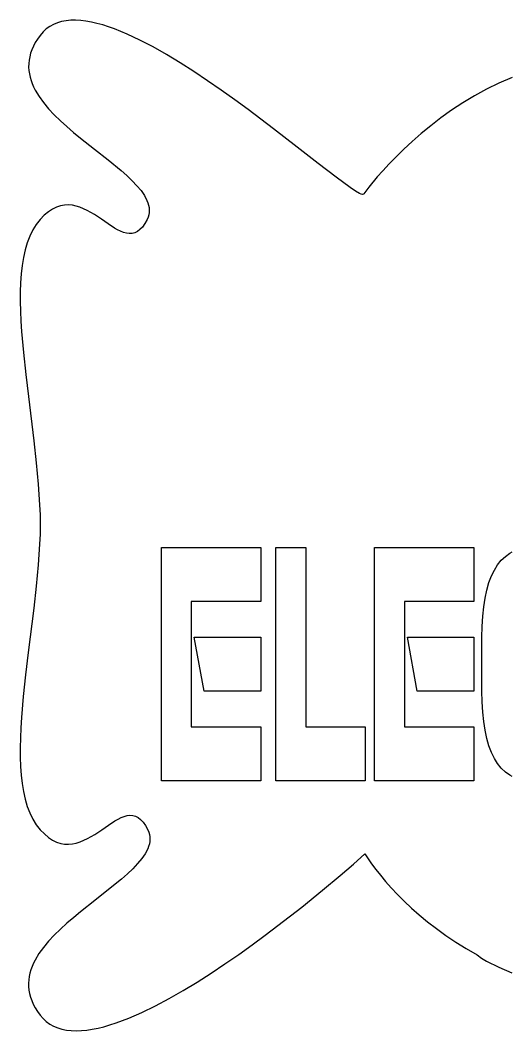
# Model space of a CAD drawing. Extents: x -15 to 1051, y 18 to 778.
# Drawn here: x -15 to 353, y 18 to 778 of the extents above; entities that cross this region are included whole.
import ezdxf

# ---------------------------------------------------------------- set-up
doc = ezdxf.new("R2010")
doc.units = 0

msp = doc.modelspace()

# ---------------------------------------------------------------- linework, layer by layer
at = {"layer": 'Sign'}
for p, q in [((12.935995, 775.729576), (9.949277, 774.497433)), ((16.101356, 776.651824), (12.935995, 775.729576)), ((19.4377, 777.274321), (16.101356, 776.651824)), ((22.937366, 777.607213), (19.4377, 777.274321)), ((26.592693, 777.660644), (22.937366, 777.607213)), ((30.39602, 777.44476), (26.592693, 777.660644)), ((34.339687, 776.969705), (30.39602, 777.44476)), ((38.416031, 776.245625), (34.339687, 776.969705)), ((42.617393, 775.282664), (38.416031, 776.245625)), ((46.936111, 774.090969), (42.617393, 775.282664)), ((2.137599, 768.840177), (-0.057933, 766.267)), ((4.542418, 771.062878), (2.137599, 768.840177)), ((7.148865, 772.945249), (4.542418, 771.062878)), ((9.949277, 774.497433), (7.148865, 772.945249)), ((51.364524, 772.680684), (46.936111, 774.090969)), ((55.894972, 771.061953), (51.364524, 772.680684)), ((65.231326, 767.239737), (55.894972, 771.061953)), ((-3.695783, 760.810956), (-5.122562, 758.118277)), ((-2.010233, 763.527111), (-3.695783, 760.810956)), ((-0.057933, 766.267), (-2.010233, 763.527111)), ((-0.057933, 766.267), (-0.057933, 766.267)), ((74.883886, 762.705483), (65.231326, 767.239737)), ((84.791365, 757.540349), (74.883886, 762.705483)), ((-7.231729, 752.802299), (-7.930078, 750.178481)), ((-6.29855, 755.448811), (-7.231729, 752.802299)), ((-5.122562, 758.118277), (-6.29855, 755.448811)), ((94.892473, 751.825498), (84.791365, 757.540349)), ((-8.654208, 744.997881), (-8.69595, 742.440579)), ((-8.401577, 747.577095), (-8.654208, 744.997881)), ((-7.930078, 750.178481), (-8.401577, 747.577095)), ((105.125925, 745.642089), (94.892473, 751.825498)), ((115.430431, 739.071284), (105.125925, 745.642089)), ((-8.69595, 742.440579), (-8.534783, 739.904928)), ((-8.534783, 739.904928), (-8.178689, 737.390667)), ((-8.178689, 737.390667), (-7.635646, 734.897537)), ((125.744705, 732.194242), (115.430431, 739.071284)), ((-7.635646, 734.897537), (-6.913637, 732.425277)), ((-6.913637, 732.425277), (-6.02064, 729.973626)), ((-6.02064, 729.973626), (-4.964636, 727.542324)), ((136.007458, 725.092125), (125.744705, 732.194242)), ((344.614677, 730.2576), (335.209, 725.695)), ((354.42951, 734.587268), (344.614677, 730.2576)), ((-4.964636, 727.542324), (-3.753606, 725.131109)), ((-3.753606, 725.131109), (-0.898388, 720.367904)), ((146.157404, 717.846093), (136.007458, 725.092125)), ((335.209, 725.695), (326.15985, 720.807522)), ((-0.898388, 720.367904), (2.481172, 715.681926)), ((2.481172, 715.681926), (6.321232, 711.07109)), ((156.133254, 710.537306), (146.157404, 717.846093)), ((317.422219, 715.549629), (309.023588, 709.999945)), ((326.15985, 720.807522), (317.422219, 715.549629)), ((6.321232, 711.07109), (10.557949, 706.533314)), ((175.317515, 696.056111), (156.133254, 710.537306)), ((309.023588, 709.999945), (300.991437, 704.237094)), ((10.557949, 706.533314), (15.12748, 702.066514)), ((15.12748, 702.066514), (19.965983, 697.668605)), ((300.991437, 704.237094), (293.353248, 698.3397)), ((19.965983, 697.668605), (25.009615, 693.337503)), ((25.009615, 693.337503), (30.194533, 689.071125)), ((193.069942, 682.297826), (175.317515, 696.056111)), ((286.1365, 692.386387), (279.368674, 686.455779)), ((293.353248, 698.3397), (286.1365, 692.386387)), ((30.194533, 689.071125), (40.732861, 680.724204)), ((279.368674, 686.455779), (273.07725, 680.6265)), ((40.732861, 680.724204), (51.070224, 672.61117)), ((208.900232, 669.911734), (193.069942, 682.297826)), ((273.07725, 680.6265), (267.289709, 674.977174)), ((51.070224, 672.61117), (60.695883, 664.715352)), ((222.318085, 659.547121), (208.900232, 669.911734)), ((262.033531, 669.586426), (257.336197, 664.532878)), ((267.289709, 674.977174), (262.033531, 669.586426)), ((60.695883, 664.715352), (65.082218, 660.843689)), ((257.336197, 664.532878), (253.225187, 659.895156)), ((65.082218, 660.843689), (69.099098, 657.020078)), ((69.099098, 657.020078), (72.682682, 653.242436)), ((232.833198, 651.853271), (222.318085, 659.547121)), ((253.225187, 659.895156), (246.872062, 652.181684)), ((72.682682, 653.242436), (75.769127, 649.508677)), ((75.769127, 649.508677), (78.294591, 645.81672)), ((78.294591, 645.81672), (80.195231, 642.164479)), ((236.849008, 649.210784), (232.833198, 651.853271)), ((239.95527, 647.479469), (236.849008, 649.210784)), ((241.148168, 646.980865), (239.95527, 647.479469)), ((242.090697, 646.740488), (241.148168, 646.980865)), ((242.775194, 646.768485), (242.090697, 646.740488)), ((243.194, 647.075), (242.775194, 646.768485)), ((246.872062, 652.181684), (243.194, 647.075)), ((18.293971, 638.684743), (15.318526, 638.160809)), ((21.233825, 638.796071), (18.293971, 638.684743)), ((24.137098, 638.535964), (21.233825, 638.796071)), ((27.002804, 637.945595), (24.137098, 638.535964)), ((80.195231, 642.164479), (80.891291, 640.3526)), ((80.891291, 640.3526), (81.407204, 638.54987)), ((81.407204, 638.54987), (81.73499, 636.756026)), ((3.080585, 631.115554), (-0.058, 627.911)), ((6.188518, 633.70164), (3.080585, 631.115554)), ((9.264811, 635.710429), (6.188518, 633.70164)), ((12.308476, 637.183095), (9.264811, 635.710429)), ((15.318526, 638.160809), (12.308476, 637.183095)), ((29.829953, 637.066135), (27.002804, 637.945595)), ((32.617558, 635.938758), (29.829953, 637.066135)), ((35.364631, 634.604636), (32.617558, 635.938758)), ((40.733227, 631.480844), (35.364631, 634.604636)), ((45.927837, 628.024137), (40.733227, 631.480844)), ((81.509781, 631.425215), (81.005255, 629.664315)), ((81.794259, 633.193959), (81.509781, 631.425215)), ((81.73499, 636.756026), (81.866669, 634.97081)), ((81.866669, 634.97081), (81.794259, 633.193959)), ((-3.017562, 624.159432), (-5.601405, 619.97398)), ((-0.058, 627.911), (-3.017562, 624.159432)), ((50.940558, 624.563896), (45.927837, 628.024137)), ((55.763483, 621.429497), (50.940558, 624.563896)), ((78.543765, 624.733846), (76.754536, 622.173393)), ((80.2727, 627.911), (78.543765, 624.733846)), ((81.005255, 629.664315), (80.2727, 627.911)), ((-5.601405, 619.97398), (-7.828005, 615.375982)), ((58.101303, 620.08742), (55.763483, 621.429497)), ((60.38871, 618.95032), (58.101303, 620.08742)), ((62.624716, 618.05937), (60.38871, 618.95032)), ((64.808333, 617.455742), (62.624716, 618.05937)), ((66.938573, 617.180609), (64.808333, 617.455742)), ((69.014448, 617.275143), (66.938573, 617.180609)), ((71.03497, 617.780516), (69.014448, 617.275143)), ((72.99915, 618.737901), (71.03497, 617.780516)), ((74.906002, 620.188469), (72.99915, 618.737901)), ((76.754536, 622.173393), (74.906002, 620.188469)), ((-9.715843, 610.386776), (-11.283394, 605.027701)), ((-7.828005, 615.375982), (-9.715843, 610.386776)), ((-11.283394, 605.027701), (-12.549138, 599.320096)), ((-13.531553, 593.285298), (-14.249116, 586.944647)), ((-12.549138, 599.320096), (-13.531553, 593.285298)), ((-14.249116, 586.944647), (-14.720305, 580.31948)), ((-14.720305, 580.31948), (-14.963599, 573.431137)), ((-14.963599, 573.431137), (-14.997475, 566.300956)), ((-14.997475, 566.300956), (-14.840412, 558.950275)), ((-14.840412, 558.950275), (-14.510888, 551.400433)), ((-14.510888, 551.400433), (-14.027379, 543.672769)), ((-14.027379, 543.672769), (-12.672325, 527.769325)), ((-12.672325, 527.769325), (-10.923073, 511.410652)), ((-10.923073, 511.410652), (-8.927447, 494.767459)), ((-8.927447, 494.767459), (-4.788372, 461.310341)), ((-4.788372, 461.310341), (-2.94057, 444.837832)), ((-2.94057, 444.837832), (-1.437692, 428.763633)), ((-1.437692, 428.763633), (-0.42756, 413.258453)), ((-0.42756, 413.258453), (-0.15347, 405.772592)), ((-0.15347, 405.772592), (-0.058, 398.493)), ((-0.058, 398.493), (-0.153655, 391.213602)), ((-0.153655, 391.213602), (-0.428278, 383.728312)), ((-0.428278, 383.728312), (-1.44037, 368.225254)), ((91.182, 205.855), (91.182, 381.145)), ((91.182, 381.145), (165.626, 381.145)), ((165.626, 381.145), (165.626, 340.693)), ((177.09, 381.145), (199.423, 381.145)), ((177.09, 205.855), (177.09, 381.145)), ((199.423, 381.145), (199.423, 246.306)), ((251.236, 205.855), (251.236, 381.145)), ((251.236, 381.145), (325.68, 381.145)), ((325.68, 381.145), (325.68, 340.693)), ((346.397766, 371.664289), (349.451116, 374.561204)), ((349.451116, 374.561204), (352.795263, 376.931406)), ((352.795263, 376.931406), (354.576384, 377.918991)), ((-1.44037, 368.225254), (-2.946166, 352.154219)), ((341.16345, 364.290325), (343.63521, 368.240663)), ((343.63521, 368.240663), (346.397766, 371.664289)), ((337.092316, 354.809514), (338.982485, 359.813275)), ((338.982485, 359.813275), (341.16345, 364.290325)), ((-2.946166, 352.154219), (-4.797555, 335.685598)), ((335.492941, 349.279041), (337.092316, 354.809514)), ((333.166579, 336.63796), (334.184363, 343.221856)), ((334.184363, 343.221856), (335.492941, 349.279041)), ((-4.797555, 335.685598), (-8.944665, 302.237165)), ((165.626, 340.693), (113.515, 340.693)), ((113.515, 340.693), (113.515, 246.306)), ((325.68, 340.693), (273.569, 340.693)), ((273.569, 340.693), (273.569, 246.306)), ((332.439591, 329.527352), (333.166579, 336.63796)), ((332.003398, 321.890032), (332.439591, 329.527352)), ((331.858, 313.726), (332.003398, 321.890032)), ((115.74863, 313.7255), (165.626, 313.726)), ((123.193, 273.274), (115.74863, 313.7255)), ((165.626, 313.726), (165.626, 273.274)), ((275.80264, 313.7255), (325.68, 313.726)), ((283.247, 273.274), (275.80264, 313.7255)), ((325.68, 313.726), (325.68, 273.274)), ((331.8582, 273.2741), (331.858, 313.726)), ((-8.944665, 302.237165), (-10.944165, 285.598136)), ((-10.944165, 285.598136), (-12.696813, 269.243087)), ((-12.696813, 269.243087), (-14.054497, 253.342411)), ((165.626, 273.274), (123.193, 273.274)), ((325.68, 273.274), (283.247, 273.274)), ((332.003598, 265.110068), (331.8582, 273.2741)), ((332.439791, 257.472748), (332.003598, 265.110068)), ((-14.054497, 253.342411), (-14.538944, 245.61571)), ((333.166779, 250.36214), (332.439791, 257.472748)), ((-14.538944, 245.61571), (-14.869108, 238.066499)), ((113.515, 246.306), (165.626, 246.306)), ((165.626, 246.306), (165.626, 205.855)), ((199.423, 246.306), (244.089, 246.306)), ((244.089, 246.306), (244.089, 205.855)), ((273.569, 246.306), (325.68, 246.306)), ((325.68, 246.306), (325.68, 205.855)), ((334.184563, 243.778244), (333.166779, 250.36214)), ((335.493141, 237.721059), (334.184563, 243.778244)), ((-14.869108, 238.066499), (-15.026476, 230.716077)), ((337.092516, 232.190586), (335.493141, 237.721059)), ((-15.026476, 230.716077), (-14.992534, 223.585742)), ((338.982685, 227.186825), (337.092516, 232.190586)), ((-14.992534, 223.585742), (-14.748768, 216.696795)), ((341.16365, 222.709775), (338.982685, 227.186825)), ((343.63541, 218.759437), (341.16365, 222.709775)), ((-14.748768, 216.696795), (-14.276664, 210.070533)), ((346.397966, 215.335811), (343.63541, 218.759437)), ((349.451316, 212.438896), (346.397966, 215.335811)), ((-14.276664, 210.070533), (-13.557708, 203.728256)), ((165.626, 205.855), (91.182, 205.855)), ((244.089, 205.855), (177.09, 205.855)), ((325.68, 205.855), (251.236, 205.855)), ((352.795462, 210.068694), (349.451316, 212.438896)), ((354.576584, 209.081109), (352.795462, 210.068694)), ((-13.557708, 203.728256), (-12.573387, 197.691262)), ((-12.573387, 197.691262), (-11.305185, 191.980851)), ((-11.305185, 191.980851), (-9.734591, 186.618322)), ((-9.734591, 186.618322), (-7.843089, 181.624973)), ((-7.843089, 181.624973), (-5.612166, 177.022104)), ((-5.612166, 177.022104), (-3.023307, 172.831013)), ((51.23684, 172.505297), (56.102762, 175.650365)), ((56.102762, 175.650365), (58.461819, 176.995935)), ((58.461819, 176.995935), (60.770162, 178.135053)), ((60.770162, 178.135053), (63.026705, 179.026363)), ((63.026705, 179.026363), (65.230363, 179.628509)), ((65.230363, 179.628509), (67.380051, 179.900135)), ((67.380051, 179.900135), (69.474685, 179.799883)), ((69.474685, 179.799883), (71.51318, 179.286398)), ((71.51318, 179.286398), (73.494451, 178.318324)), ((73.494451, 178.318324), (75.417413, 176.854303)), ((75.417413, 176.854303), (77.280982, 174.85298)), ((77.280982, 174.85298), (79.084072, 172.272998)), ((-3.023307, 172.831013), (-0.058, 169.073)), ((-0.058, 169.073), (3.087555, 165.862758)), ((40.944145, 165.557425), (46.181075, 169.0307)), ((46.181075, 169.0307), (51.23684, 172.505297)), ((79.084072, 172.272998), (80.8256, 169.073)), ((80.8256, 169.073), (81.563234, 167.307228)), ((81.563234, 167.307228), (82.071124, 165.533554)), ((3.087555, 165.862758), (6.204091, 163.273192)), ((6.204091, 163.273192), (9.290522, 161.262946)), ((9.290522, 161.262946), (12.345765, 159.790664)), ((12.345765, 159.790664), (15.368734, 158.814988)), ((27.116176, 159.05123), (29.961504, 159.938244)), ((29.961504, 159.938244), (32.76805, 161.073727)), ((32.76805, 161.073727), (35.534729, 162.416322)), ((35.534729, 162.416322), (40.944145, 165.557425)), ((82.296743, 160.162627), (81.966073, 158.354851)), ((82.071124, 165.533554), (82.357311, 163.751729)), ((82.429837, 161.961503), (82.296743, 160.162627)), ((82.357311, 163.751729), (82.429837, 161.961503)), ((15.368734, 158.814988), (18.358344, 158.294564)), ((18.358344, 158.294564), (21.313511, 158.188033)), ((21.313511, 158.188033), (24.23315, 158.454041)), ((24.23315, 158.454041), (27.116176, 159.05123)), ((80.744166, 154.711601), (78.828453, 151.029756)), ((81.445866, 156.537925), (80.744166, 154.711601)), ((81.966073, 158.354851), (81.445866, 156.537925)), ((76.283267, 147.307321), (73.172943, 143.542299)), ((78.828453, 151.029756), (76.283267, 147.307321)), ((235.328352, 143.219854), (243.9715, 150.841)), ((243.9715, 150.841), (246.277386, 147.255072)), ((246.277386, 147.255072), (248.977181, 143.357054)), ((69.561817, 139.732692), (65.514223, 135.876505)), ((73.172943, 143.542299), (69.561817, 139.732692)), ((225.300653, 134.614134), (235.328352, 143.219854)), ((248.977181, 143.357054), (252.071036, 139.180872)), ((252.071036, 139.180872), (255.5591, 134.76045)), ((61.094496, 131.971742), (51.395981, 124.008497)), ((65.514223, 135.876505), (61.094496, 131.971742)), ((212.158858, 123.630061), (225.300653, 134.614134)), ((255.5591, 134.76045), (259.441523, 130.129714)), ((259.441523, 130.129714), (263.718456, 125.32259)), ((51.395981, 124.008497), (40.980952, 115.826986)), ((196.420458, 110.881444), (212.158858, 123.630061)), ((263.718456, 125.32259), (268.390048, 120.373002)), ((40.980952, 115.826986), (30.364088, 107.411237)), ((268.390048, 120.373002), (273.45645, 115.314875)), ((273.45645, 115.314875), (278.917811, 110.182135)), ((30.364088, 107.411237), (25.140804, 103.110532)), ((178.602944, 96.982091), (196.420458, 110.881444)), ((278.917811, 110.182135), (284.774281, 105.008707)), ((25.140804, 103.110532), (20.060065, 98.745278)), ((284.774281, 105.008707), (291.026011, 99.828516)), ((291.026011, 99.828516), (297.67315, 94.675487)), ((15.186207, 94.313478), (10.583564, 89.813136)), ((20.060065, 98.745278), (15.186207, 94.313478)), ((169.076236, 89.792704), (178.602944, 96.982091)), ((297.67315, 94.675487), (304.715848, 89.583546)), ((6.316471, 85.242255), (2.449262, 80.598839)), ((10.583564, 89.813136), (6.316471, 85.242255)), ((159.223807, 82.545811), (169.076236, 89.792704)), ((304.715848, 89.583546), (312.154256, 84.586618)), ((312.154256, 84.586618), (319.988523, 79.718627)), ((2.449262, 80.598839), (-0.953726, 75.88089)), ((149.110346, 75.318138), (159.223807, 82.545811)), ((319.988523, 79.718627), (328.2188, 75.0135)), ((-5.047066, 68.659854), (-6.109706, 66.213413)), ((-3.828161, 71.086414), (-5.047066, 68.659854)), ((-0.953726, 75.88089), (-3.828161, 71.086414)), ((138.800537, 68.186412), (149.110346, 75.318138)), ((328.2188, 75.0135), (331.473336, 72.49633)), ((331.473336, 72.49633), (335.19066, 70.30541)), ((335.19066, 70.30541), (344.596431, 65.742964)), ((-7.734027, 61.25989), (-8.279624, 58.752309)), ((-7.008041, 63.746841), (-7.734027, 61.25989)), ((-6.109706, 66.213413), (-7.008041, 63.746841)), ((117.850626, 54.517704), (128.359069, 61.227359)), ((128.359069, 61.227359), (138.800537, 68.186412)), ((344.596431, 65.742964), (354.411356, 61.413457)), ((-8.63679, 56.22385), (-8.797482, 53.674261)), ((-8.797482, 53.674261), (-8.753658, 51.103295)), ((-8.279624, 58.752309), (-8.63679, 56.22385)), ((107.339895, 48.134174), (117.850626, 54.517704)), ((-8.753658, 51.103295), (-8.497278, 48.5107)), ((-8.497278, 48.5107), (-8.020299, 45.896229)), ((-8.020299, 45.896229), (-7.314678, 43.25963)), ((96.891563, 42.153495), (107.339895, 48.134174)), ((-7.314678, 43.25963), (-6.372375, 40.600655)), ((-6.372375, 40.600655), (-5.185348, 37.919054)), ((86.570316, 36.652393), (96.891563, 42.153495)), ((-5.185348, 37.919054), (-3.745554, 35.214578)), ((-3.745554, 35.214578), (-2.044952, 32.486976)), ((-2.044952, 32.486976), (-0.0755, 29.736)), ((66.567823, 27.395823), (76.440841, 31.707593)), ((76.440841, 31.707593), (86.570316, 36.652393)), ((-0.0755, 29.736), (2.142635, 27.146677)), ((2.142635, 27.146677), (4.578514, 24.897835)), ((4.578514, 24.897835), (7.224052, 22.979885)), ((7.224052, 22.979885), (10.071162, 21.383234)), ((52.380655, 22.282935), (57.015948, 23.793808)), ((57.015948, 23.793808), (66.567823, 27.395823)), ((10.071162, 21.383234), (13.11176, 20.098294)), ((13.11176, 20.098294), (16.337759, 19.115471)), ((16.337759, 19.115471), (19.741074, 18.425177)), ((19.741074, 18.425177), (23.313619, 18.01782)), ((23.313619, 18.01782), (27.047307, 17.883809)), ((27.047307, 17.883809), (30.934053, 18.013554)), ((30.934053, 18.013554), (34.965772, 18.397463)), ((34.965772, 18.397463), (39.134377, 19.025947)), ((39.134377, 19.025947), (43.431784, 19.889414)), ((43.431784, 19.889414), (47.849905, 20.978274)), ((47.849905, 20.978274), (52.380655, 22.282935))]:
    msp.add_line(p, q, dxfattribs=at)

doc.saveas('drawing.dxf')
